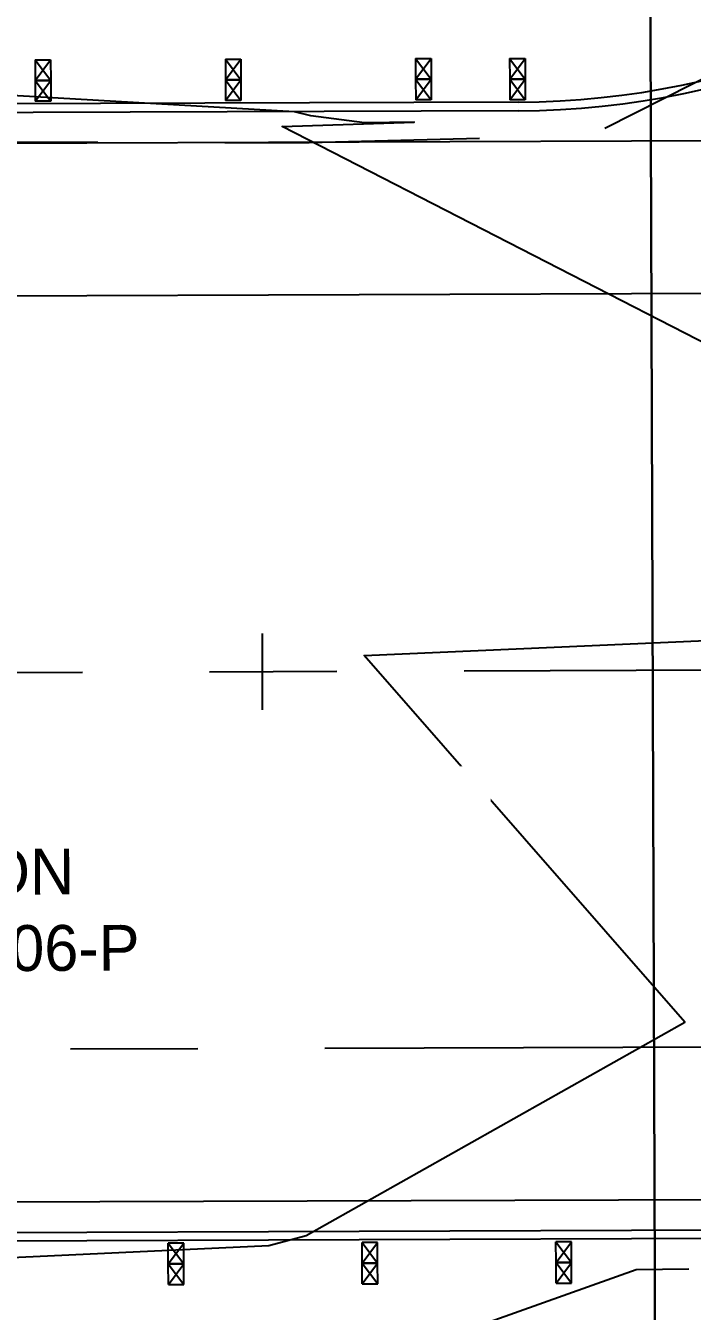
# Model space of a CAD drawing. Header units: metres. Extents: x -16741 to 19994, y 5629700 to 5668838.
# Drawn here: x 16744.42 to 16750.97, y 5649263.31 to 5649275.93 of the extents above; entities that cross this region are included whole.
import ezdxf

# ---------------------------------------------------------------- set-up
doc = ezdxf.new("R2010")
doc.units = ezdxf.units.M
for name, pattern in [('CENTER2', [1.125, 0.75, -0.125, 0.125, -0.125]), ('Existing Highway 560 (Glenmore Tr) Surface$0$DGN Style 3', [12, 9, -3]), ('HIDDEN', [0.375, 0.25, -0.125])]:
    doc.linetypes.add(name, pattern=pattern)
for name, color, linetype in [('_BL SHLD', 253, 'HIDDEN'), ('C-ROAD-CNTR', 1, 'CENTER2'), ('C-TOPO-MAJR', 252, 'Continuous'), ('CB178108 - Hwy 560 Bridge Replacement Linework$0$S-BR-BRIDGERAIL', 139, 'Continuous'), ('CB178108 - Hwy 560 Bridge Replacement Linework$0$S-BR-POST', 139, 'Continuous'), ('Existing Highway 560 (Glenmore Tr) Surface$0$S-RD-EOP', 64, 'Continuous'), ('Existing Highway 560 (Glenmore Tr) Surface$0$S-RD-WPT', 7, 'Existing Highway 560 (Glenmore Tr) Surface$0$DGN Style 3'), ('S-BR-DIM', 1, 'Continuous')]:
    doc.layers.add(name, color=color, linetype=linetype)
doc.layers.add('G-TB-VPORTS', color=8, linetype='Continuous', plot=False)
doc.styles.add('AT_Font_Prop_3.0', font='font005.shx', dxfattribs={"height": 3})

msp = doc.modelspace()

# ---------------------------------------------------------------- linework, layer by layer
at = {"layer": '_BL SHLD', "ltscale": 10, "flags": 128}
for points in [[(16735.4827, 5649276.3258), (16735.855, 5649276.019), (16738.794, 5649274.797), (16747.206, 5649274.785), (16749.975, 5649274.858), (16752.508, 5649276.138), (16753.974, 5649277.205), (16756.431, 5649280.897), (16756.892, 5649284.172), (16757.133, 5649286.492), (16757.051, 5649289.079)], [(16885.211, 5649248.759), (16885.75, 5649253.356), (16885.338, 5649255.738), (16884.133, 5649259.087), (16882.016, 5649262.122), (16879.152, 5649264.491), (16876.246, 5649264.544), (16874.965, 5649264.378), (16844.153, 5649264.214), (16812.804, 5649264.15), (16785, 5649263.905), (16758.26, 5649263.818), (16750.42, 5649263.713), (16747.307, 5649262.606), (16744.368, 5649260.542), (16743.395, 5649258.906), (16740.784, 5649256.288), (16739.911, 5649253.15), (16739.864, 5649249.876)]]:
    msp.add_lwpolyline(points, dxfattribs=at)
at = {"layer": 'C-ROAD-CNTR', "ltscale": 10}
msp.add_line((16681.228, 5649269.3616), (16812.685, 5649269.817), dxfattribs=at)
at = {"layer": 'C-ROAD-CNTR', "lineweight": -3, "ltscale": 10}
msp.add_line((16623.6118, 5649265.462), (16812.6978, 5649266.117), dxfattribs=at)
at = {"layer": 'C-TOPO-MAJR', "linetype": 'Continuous', "lineweight": -3, "elevation": 1023}
msp.add_lwpolyline([(16732.3696, 5649259.0154), (16732.4586, 5649258.8122), (16732.9253, 5649259.8655), (16739.7849, 5649261.6928), (16740.6275, 5649262.4687), (16740.1508, 5649263.5095), (16741.5418, 5649263.7063), (16746.8088, 5649263.953), (16747.1756, 5649264.0497), (16750.8972, 5649266.1465), (16747.7467, 5649269.7479), (16756.3331, 5649270.1238), (16746.9398, 5649274.9421), (16748.2362, 5649274.9832), (16747.7488, 5649274.9779), (16747.2235, 5649275.0475), (16747.0614, 5649275.0855), (16738.6765, 5649275.5693), (16735.8699, 5649276.3837), (16735.2872, 5649276.6026), (16731.9496, 5649277.1223), (16728.9732, 5649277.8031), (16726.0369, 5649278.1722)], dxfattribs=at)
msp.add_lwpolyline([(16732.3696, 5649259.0154), (16732.4586, 5649258.8122), (16732.9253, 5649259.8655), (16739.7849, 5649261.6928), (16740.6275, 5649262.4687), (16740.1508, 5649263.5095), (16741.5418, 5649263.7063), (16746.8088, 5649263.953), (16747.1756, 5649264.0497), (16750.8972, 5649266.1465), (16747.7467, 5649269.7479), (16756.3331, 5649270.1238), (16746.9398, 5649274.9421), (16748.2362, 5649274.9832), (16747.7488, 5649274.9779), (16747.2235, 5649275.0475), (16747.0614, 5649275.0855), (16738.6765, 5649275.5693), (16735.8699, 5649276.3837), (16735.2872, 5649276.6026), (16731.9496, 5649277.1223), (16728.9732, 5649277.8031), (16726.0369, 5649278.1722)], dxfattribs=at)
msp.add_lwpolyline([(16732.3696, 5649259.0154), (16732.4586, 5649258.8122), (16732.9253, 5649259.8655), (16739.7849, 5649261.6928), (16740.6275, 5649262.4687), (16740.1508, 5649263.5095), (16741.5418, 5649263.7063), (16746.8088, 5649263.953), (16747.1756, 5649264.0497), (16750.8972, 5649266.1465), (16747.7467, 5649269.7479), (16756.3331, 5649270.1238), (16746.9398, 5649274.9421), (16748.2362, 5649274.9832), (16747.7488, 5649274.9779), (16747.2235, 5649275.0475), (16747.0614, 5649275.0855), (16738.6765, 5649275.5693), (16735.8699, 5649276.3837), (16735.2872, 5649276.6026), (16731.9496, 5649277.1223), (16728.9732, 5649277.8031), (16726.0369, 5649278.1722)], dxfattribs=at)
at = {"layer": 'CB178108 - Hwy 560 Bridge Replacement Linework$0$S-BR-BRIDGERAIL'}
for p, q in [((16749.2609, 5649275.1813), (16725.462, 5649275.0989)), ((16728.5043, 5649264.0264), (16756.1545, 5649264.1221)), ((16756.1545, 5649264.0371), (16728.8046, 5649263.9424))]:
    msp.add_line(p, q, dxfattribs=at)
msp.add_lwpolyline([(16749.2612, 5649275.0963), (16725.434, 5649275.0138), (16725.32, 5649275.0984)], dxfattribs=at)
for radius in [8, 8.085]:
    msp.add_arc((16749.2332, 5649283.1813), radius, 270.19847, 0, dxfattribs=at)
at = {"layer": 'CB178108 - Hwy 560 Bridge Replacement Linework$0$S-BR-POST'}
for p, q in [((16744.5134, 5649275.5979), (16744.6654, 5649275.5984)), ((16744.5134, 5649275.5979), (16744.5141, 5649275.3949)), ((16744.5134, 5649275.5979), (16744.6661, 5649275.3954)), ((16744.5141, 5649275.3949), (16744.6654, 5649275.5984)), ((16744.6654, 5649275.5984), (16744.6661, 5649275.3954)), ((16746.3824, 5649275.6043), (16746.5344, 5649275.6049)), ((16746.3824, 5649275.6043), (16746.3831, 5649275.4013)), ((16746.3824, 5649275.6043), (16746.5351, 5649275.4019)), ((16746.3831, 5649275.4013), (16746.5344, 5649275.6049)), ((16746.5344, 5649275.6049), (16746.5351, 5649275.4019)), ((16748.2514, 5649275.6108), (16748.4034, 5649275.6113)), ((16748.2514, 5649275.6108), (16748.2521, 5649275.4078)), ((16748.2514, 5649275.6108), (16748.4041, 5649275.4083)), ((16748.2521, 5649275.4078), (16748.4034, 5649275.6113)), ((16748.4034, 5649275.6113), (16748.4041, 5649275.4083)), ((16749.1755, 5649275.6108), (16749.3275, 5649275.6113)), ((16749.1755, 5649275.6108), (16749.1762, 5649275.4078)), ((16749.1755, 5649275.6108), (16749.3282, 5649275.4083)), ((16749.1762, 5649275.4078), (16749.3275, 5649275.6113)), ((16749.3275, 5649275.6113), (16749.3282, 5649275.4083)), ((16744.5141, 5649275.3949), (16744.6661, 5649275.3954)), ((16744.6661, 5649275.3954), (16744.5141, 5649275.3949)), ((16744.5141, 5649275.3949), (16744.5148, 5649275.1919)), ((16744.5141, 5649275.3949), (16744.6668, 5649275.1924)), ((16744.5148, 5649275.1919), (16744.6661, 5649275.3954)), ((16744.6661, 5649275.3954), (16744.6668, 5649275.1924)), ((16746.3831, 5649275.4013), (16746.5351, 5649275.4019)), ((16746.5351, 5649275.4019), (16746.3831, 5649275.4013)), ((16746.3831, 5649275.4013), (16746.3838, 5649275.1983)), ((16746.3831, 5649275.4013), (16746.5358, 5649275.1989)), ((16746.3838, 5649275.1983), (16746.5351, 5649275.4019)), ((16746.5351, 5649275.4019), (16746.5358, 5649275.1989)), ((16748.2521, 5649275.4078), (16748.4041, 5649275.4083)), ((16748.4041, 5649275.4083), (16748.2521, 5649275.4078)), ((16748.2521, 5649275.4078), (16748.2528, 5649275.2048)), ((16748.2521, 5649275.4078), (16748.4048, 5649275.2053)), ((16748.2528, 5649275.2048), (16748.4041, 5649275.4083)), ((16748.4041, 5649275.4083), (16748.4048, 5649275.2053)), ((16749.1762, 5649275.4078), (16749.3282, 5649275.4083)), ((16749.3282, 5649275.4083), (16749.1762, 5649275.4078)), ((16749.1762, 5649275.4078), (16749.1769, 5649275.2048)), ((16749.1762, 5649275.4078), (16749.3289, 5649275.2053)), ((16749.1769, 5649275.2048), (16749.3282, 5649275.4083)), ((16749.3282, 5649275.4083), (16749.3289, 5649275.2053)), ((16744.6668, 5649275.1924), (16744.5148, 5649275.1919)), ((16746.5358, 5649275.1989), (16746.3838, 5649275.1983)), ((16748.4048, 5649275.2053), (16748.2528, 5649275.2048)), ((16749.3289, 5649275.2053), (16749.1769, 5649275.2048)), ((16745.9728, 5649263.9749), (16745.8208, 5649263.9744)), ((16745.8215, 5649263.7714), (16745.8208, 5649263.9744)), ((16745.8208, 5649263.9744), (16745.9735, 5649263.7719)), ((16745.8215, 5649263.7714), (16745.9728, 5649263.9749)), ((16745.9735, 5649263.7719), (16745.9728, 5649263.9749)), ((16747.8777, 5649263.9815), (16747.7257, 5649263.981)), ((16747.7264, 5649263.778), (16747.7257, 5649263.981)), ((16747.7257, 5649263.981), (16747.8784, 5649263.7785)), ((16747.7264, 5649263.778), (16747.8777, 5649263.9815)), ((16747.8784, 5649263.7785), (16747.8777, 5649263.9815)), ((16749.7827, 5649263.9881), (16749.6307, 5649263.9876)), ((16749.6314, 5649263.7846), (16749.6307, 5649263.9876)), ((16749.6307, 5649263.9876), (16749.7834, 5649263.7851)), ((16749.6314, 5649263.7846), (16749.7827, 5649263.9881)), ((16749.7834, 5649263.7851), (16749.7827, 5649263.9881)), ((16745.8215, 5649263.7714), (16745.9735, 5649263.7719)), ((16745.9735, 5649263.7719), (16745.8215, 5649263.7714)), ((16745.8222, 5649263.5684), (16745.8215, 5649263.7714)), ((16745.8215, 5649263.7714), (16745.9742, 5649263.5689)), ((16745.8222, 5649263.5684), (16745.9735, 5649263.7719)), ((16745.9742, 5649263.5689), (16745.9735, 5649263.7719)), ((16747.7264, 5649263.778), (16747.8784, 5649263.7785)), ((16747.8784, 5649263.7785), (16747.7264, 5649263.778)), ((16747.7272, 5649263.575), (16747.7264, 5649263.778)), ((16747.7264, 5649263.778), (16747.8791, 5649263.5755)), ((16747.7272, 5649263.575), (16747.8784, 5649263.7785)), ((16747.8791, 5649263.5755), (16747.8784, 5649263.7785)), ((16749.6314, 5649263.7846), (16749.7834, 5649263.7851)), ((16749.7834, 5649263.7851), (16749.6314, 5649263.7846)), ((16749.6321, 5649263.5816), (16749.6314, 5649263.7846)), ((16749.6314, 5649263.7846), (16749.7841, 5649263.5821)), ((16749.6321, 5649263.5816), (16749.7834, 5649263.7851)), ((16749.7841, 5649263.5821), (16749.7834, 5649263.7851)), ((16745.8222, 5649263.5684), (16745.9742, 5649263.5689)), ((16747.7272, 5649263.575), (16747.8791, 5649263.5755)), ((16749.6321, 5649263.5816), (16749.7841, 5649263.5821))]:
    msp.add_line(p, q, dxfattribs=at)
at = {"layer": 'Existing Highway 560 (Glenmore Tr) Surface$0$S-RD-EOP'}
for p, q in [((16623.581, 5649274.362), (16812.667, 5649275.017)), ((16623.617, 5649263.962), (16812.703, 5649264.617))]:
    msp.add_line(p, q, dxfattribs=at)
at = {"layer": 'Existing Highway 560 (Glenmore Tr) Surface$0$S-RD-WPT'}
msp.add_line((16623.5862, 5649272.862), (16812.6722, 5649273.517), dxfattribs=at)
at = {"layer": 'S-BR-DIM', "lineweight": -3}
msp.add_line((16746.7427, 5649269.9636), (16746.7453, 5649269.2136), dxfattribs=at)

# ---------------------------------------------------------------- next in the draw order: texts
at = {"layer": 'S-BR-DIM', "color": 2, "lineweight": -3, "insert": (16742.4253, 5649267.6132), "char_height": 0.45, "width": 13.041184, "attachment_point": 5, "rotation": 0.19847, "style": 'AT_Font_Prop_3.0', "bg_fill": 3, "box_fill_scale": 1.1, "bg_fill_color": 256, "bg_fill_true_color": 13158600, "bg_fill_transparency": 0}
msp.add_mtext('\\pxql;NOTE:\\PFOR LIMIT OF CONSTRUCTION\\PSEE DWG RD-18203-01-2020-06-P', dxfattribs=at)

# ---------------------------------------------------------------- next in the draw order: linework, layer by layer
at = {"layer": 'G-TB-VPORTS', "lineweight": 30}
msp.add_lwpolyline([(16675.451, 5649248.3424), (16750.6533, 5649248.6029), (16750.5068, 5649290.8921), (16675.3045, 5649290.6316)], close=True, dxfattribs=at)

doc.saveas('drawing.dxf')
